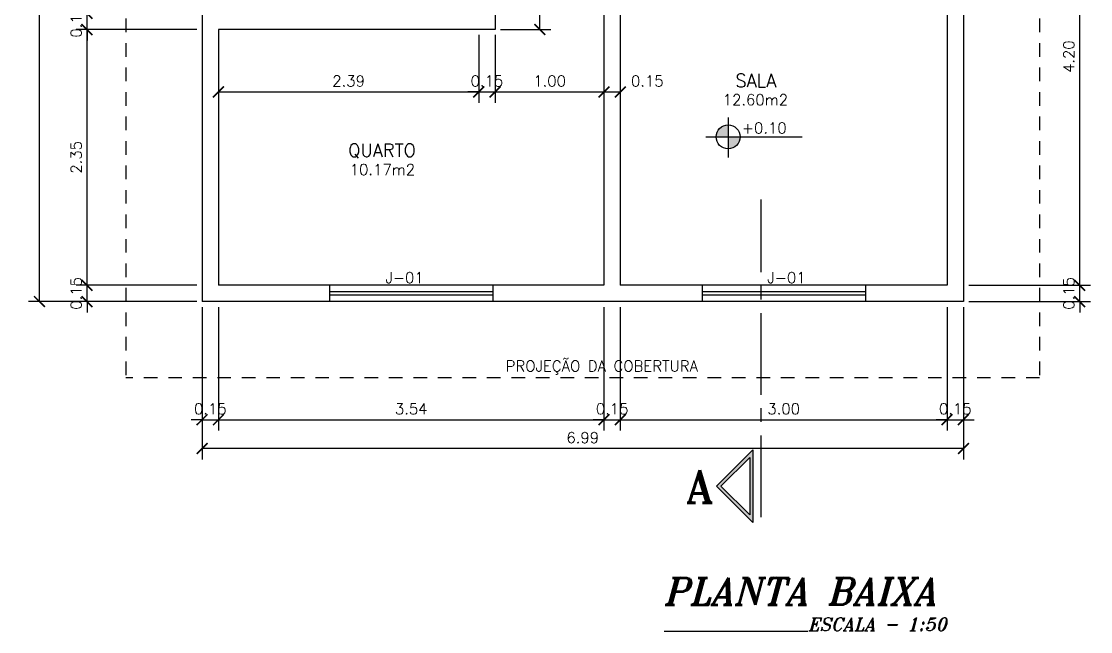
# Model space of a CAD drawing. Extents: x -31.1 to 8.5, y -9.6 to 18.4.
# Drawn here: x -30.48 to -20.66, y -6.22 to -0.61 of the extents above; entities that cross this region are included whole.
import ezdxf

# ---------------------------------------------------------------- set-up
doc = ezdxf.new("R2010")
doc.units = 0
doc.header["$MEASUREMENT"] = 0
doc.linetypes.add('CENTER2', pattern=[1.125, 0.75, -0.125, 0.125, -0.125])
doc.linetypes.add('HIDDEN2', pattern=[0.1875, 0.125, -0.0625])
doc.layers.get('0').update_dxf_attribs({"linetype": 'CONTINUOUS'})
doc.layers.get('DEFPOINTS').update_dxf_attribs({"linetype": 'CONTINUOUS'})
for name, color, linetype in [('COTAS', 1, 'CONTINUOUS'), ('DIVERSOS', 7, 'CONTINUOUS'), ('JANELAS', 2, 'CONTINUOUS'), ('PAREDE', 5, 'CONTINUOUS'), ('PAREDE-BAIXA', 7, 'CONTINUOUS'), ('PROJECAO', 7, 'HIDDEN2'), ('TEXTO0', 7, 'CONTINUOUS'), ('TEXTO1', 2, 'CONTINUOUS'), ('TEXTO2', 6, 'CONTINUOUS')]:
    doc.layers.add(name, color=color, linetype=linetype)
doc.styles.add('ROMANT', font='romant', dxfattribs={"height": 0.6})
doc.styles.add('TEXTO0', font='romans.shx')
doc.styles.add('TEXTO1', font='romant.shx')
doc.dimstyles.get("Standard").update_dxf_attribs({"dimtxt": 0.1, "dimasz": 0.1, "dimexe": 0.1, "dimexo": 0.05, "dimgap": 0.05, "dimtad": 1, "dimzin": 0, "dimdsep": 46, "dimtxsty": 'TEXTO0', "dimblk1": 'ARCHTICK', "dimblk2": 'ARCHTICK', "dimsah": 1, "dimcen": 0.09, "dimclrt": 7, "dimadec": 0, "dimazin": 0, "dimtfac": 1, "dimtdec": 4, "dimtmove": 0, "dimatfit": 3, "dimldrblk": 'ARCHTICK', "dimfxl": 1, "dimtolj": 1, "dimtzin": 0, "dimarcsym": 0})

# ---------------------------------------------------------------- blocks, each defined once
blk = doc.blocks.new('_ARCHTICK')
at = {"color": 0, "linetype": 'ByBlock', "const_width": 0.15}
blk.add_lwpolyline([(-0.5, -0.5), (0.5, 0.5)], dxfattribs=at)
blk = doc.blocks.new('*D5')
at = {"color": 0, "linetype": 'ByBlock', "transparency": 16777216}
for p, q in [((3.1147, 0.8339), (3.1147, -0.3017)), ((3.2647, 0.8339), (3.2647, -0.3017)), ((3.1147, -0.2017), (3.0147, -0.2017)), ((3.1147, -0.2017), (3.2647, -0.2017)), ((3.2647, -0.2017), (3.3647, -0.2017))]:
    blk.add_line(p, q, dxfattribs=at)
at = {"layer": 'DEFPOINTS', "color": 0, "linetype": 'ByBlock', "transparency": 16777216}
for p in [(3.1147, 0.8839), (3.2647, 0.8839), (3.2647, -0.2017)]:
    blk.add_point(p, dxfattribs=at)
at = {"color": 0, "linetype": 'ByBlock', "transparency": 16777216, "xscale": 0.1, "yscale": 0.1, "zscale": 0.1}
blk.add_blockref('_ARCHTICK', (3.1147, -0.2017), dxfattribs=at)
at = {"color": 0, "linetype": 'ByBlock', "transparency": 16777216, "xscale": 0.1, "yscale": 0.1, "zscale": 0.1, "rotation": 180}
blk.add_blockref('_ARCHTICK', (3.2647, -0.2017), dxfattribs=at)
at = {"color": 7, "linetype": 'ByBlock', "transparency": 16777216, "insert": (3.1897, -0.1017), "char_height": 0.1, "attachment_point": 5, "style": 'TEXTO0'}
blk.add_mtext('\\A1;0.15', dxfattribs=at)
blk = doc.blocks.new('*D6')
at = {"color": 0, "linetype": 'ByBlock', "transparency": 16777216}
for p, q in [((6.8047, 0.8339), (6.8047, -0.3017)), ((3.2647, -0.2017), (6.8047, -0.2017))]:
    blk.add_line(p, q, dxfattribs=at)
at = {"layer": 'DEFPOINTS', "color": 0, "linetype": 'ByBlock', "transparency": 16777216}
for p in [(3.2647, 0.8839), (6.8047, 0.8839), (6.8047, -0.2017)]:
    blk.add_point(p, dxfattribs=at)
at = {"color": 0, "linetype": 'ByBlock', "transparency": 16777216, "xscale": 0.1, "yscale": 0.1, "zscale": 0.1, "rotation": 180}
blk.add_blockref('_ARCHTICK', (3.2647, -0.2017), dxfattribs=at)
at = {"color": 0, "linetype": 'ByBlock', "transparency": 16777216, "xscale": 0.1, "yscale": 0.1, "zscale": 0.1}
blk.add_blockref('_ARCHTICK', (6.8047, -0.2017), dxfattribs=at)
at = {"color": 7, "linetype": 'ByBlock', "transparency": 16777216, "insert": (5.0347, -0.1017), "char_height": 0.1, "attachment_point": 5, "style": 'TEXTO0'}
blk.add_mtext('\\A1;3.54', dxfattribs=at)
blk = doc.blocks.new('*D7')
at = {"color": 0, "linetype": 'ByBlock', "transparency": 16777216}
for p, q in [((6.9547, 0.8339), (6.9547, -0.3017)), ((6.8047, -0.2017), (6.7047, -0.2017)), ((6.8047, -0.2017), (6.9547, -0.2017)), ((6.9547, -0.2017), (7.0547, -0.2017))]:
    blk.add_line(p, q, dxfattribs=at)
at = {"layer": 'DEFPOINTS', "color": 0, "linetype": 'ByBlock', "transparency": 16777216}
for p in [(6.8047, 0.8839), (6.9547, 0.8839), (6.9547, -0.2017)]:
    blk.add_point(p, dxfattribs=at)
at = {"color": 0, "linetype": 'ByBlock', "transparency": 16777216, "xscale": 0.1, "yscale": 0.1, "zscale": 0.1}
blk.add_blockref('_ARCHTICK', (6.8047, -0.2017), dxfattribs=at)
at = {"color": 0, "linetype": 'ByBlock', "transparency": 16777216, "xscale": 0.1, "yscale": 0.1, "zscale": 0.1, "rotation": 180}
blk.add_blockref('_ARCHTICK', (6.9547, -0.2017), dxfattribs=at)
at = {"color": 7, "linetype": 'ByBlock', "transparency": 16777216, "insert": (6.8797, -0.1017), "char_height": 0.1, "attachment_point": 5, "style": 'TEXTO0'}
blk.add_mtext('\\A1;0.15', dxfattribs=at)
blk = doc.blocks.new('*D8')
at = {"color": 0, "linetype": 'ByBlock', "transparency": 16777216}
for p, q in [((9.9547, 0.8339), (9.9547, -0.3017)), ((6.9547, -0.2017), (9.9547, -0.2017))]:
    blk.add_line(p, q, dxfattribs=at)
at = {"layer": 'DEFPOINTS', "color": 0, "linetype": 'ByBlock', "transparency": 16777216}
for p in [(6.9547, 0.8839), (9.9547, 0.8839), (9.9547, -0.2017)]:
    blk.add_point(p, dxfattribs=at)
at = {"color": 0, "linetype": 'ByBlock', "transparency": 16777216, "xscale": 0.1, "yscale": 0.1, "zscale": 0.1, "rotation": 180}
blk.add_blockref('_ARCHTICK', (6.9547, -0.2017), dxfattribs=at)
at = {"color": 0, "linetype": 'ByBlock', "transparency": 16777216, "xscale": 0.1, "yscale": 0.1, "zscale": 0.1}
blk.add_blockref('_ARCHTICK', (9.9547, -0.2017), dxfattribs=at)
at = {"color": 7, "linetype": 'ByBlock', "transparency": 16777216, "insert": (8.4547, -0.1017), "char_height": 0.1, "attachment_point": 5, "style": 'TEXTO0'}
blk.add_mtext('\\A1;3.00', dxfattribs=at)
blk = doc.blocks.new('*D9')
at = {"color": 0, "linetype": 'ByBlock', "transparency": 16777216}
for p, q in [((10.1047, 0.8339), (10.1047, -0.3017)), ((9.9547, -0.2017), (9.8547, -0.2017)), ((9.9547, -0.2017), (10.1047, -0.2017)), ((10.1047, -0.2017), (10.2047, -0.2017))]:
    blk.add_line(p, q, dxfattribs=at)
at = {"layer": 'DEFPOINTS', "color": 0, "linetype": 'ByBlock', "transparency": 16777216}
for p in [(9.9547, 0.8839), (10.1047, 0.8839), (10.1047, -0.2017)]:
    blk.add_point(p, dxfattribs=at)
at = {"color": 0, "linetype": 'ByBlock', "transparency": 16777216, "xscale": 0.1, "yscale": 0.1, "zscale": 0.1}
blk.add_blockref('_ARCHTICK', (9.9547, -0.2017), dxfattribs=at)
at = {"color": 0, "linetype": 'ByBlock', "transparency": 16777216, "xscale": 0.1, "yscale": 0.1, "zscale": 0.1, "rotation": 180}
blk.add_blockref('_ARCHTICK', (10.1047, -0.2017), dxfattribs=at)
at = {"color": 7, "linetype": 'ByBlock', "transparency": 16777216, "insert": (10.0297, -0.1017), "char_height": 0.1, "attachment_point": 5, "style": 'TEXTO0'}
blk.add_mtext('\\A1;0.15', dxfattribs=at)
blk = doc.blocks.new('*D10')
at = {"color": 0, "linetype": 'ByBlock', "transparency": 16777216}
for p, q in [((3.1147, 0.8339), (3.1147, -0.5662)), ((10.1047, 0.8339), (10.1047, -0.5662)), ((10.1047, -0.4662), (3.1147, -0.4662))]:
    blk.add_line(p, q, dxfattribs=at)
at = {"layer": 'DEFPOINTS', "color": 0, "linetype": 'ByBlock', "transparency": 16777216}
for p in [(3.1147, 0.8839), (10.1047, 0.8839), (3.1147, -0.4662)]:
    blk.add_point(p, dxfattribs=at)
at = {"color": 0, "linetype": 'ByBlock', "transparency": 16777216, "xscale": 0.1, "yscale": 0.1, "zscale": 0.1, "rotation": 180}
blk.add_blockref('_ARCHTICK', (3.1147, -0.4662), dxfattribs=at)
at = {"color": 0, "linetype": 'ByBlock', "transparency": 16777216, "xscale": 0.1, "yscale": 0.1, "zscale": 0.1}
blk.add_blockref('_ARCHTICK', (10.1047, -0.4662), dxfattribs=at)
at = {"color": 7, "linetype": 'ByBlock', "transparency": 16777216, "insert": (6.6097, -0.3662), "char_height": 0.1, "attachment_point": 5, "style": 'TEXTO0'}
blk.add_mtext('\\A1;6.99', dxfattribs=at)
blk = doc.blocks.new('*D11')
at = {"color": 0, "linetype": 'ByBlock', "transparency": 16777216}
for p, q in [((2.0578, 1.0339), (2.0578, 1.1339)), ((3.0647, 1.0339), (1.9578, 1.0339)), ((2.0578, 0.8839), (2.0578, 1.0339)), ((3.0647, 0.8839), (1.9578, 0.8839)), ((2.0578, 0.8839), (2.0578, 0.7839))]:
    blk.add_line(p, q, dxfattribs=at)
at = {"layer": 'DEFPOINTS', "color": 0, "linetype": 'ByBlock', "transparency": 16777216}
for p in [(2.0578, 1.0339), (3.1147, 1.0339), (3.1147, 0.8839)]:
    blk.add_point(p, dxfattribs=at)
at = {"color": 0, "linetype": 'ByBlock', "transparency": 16777216, "xscale": 0.1, "yscale": 0.1, "zscale": 0.1}
for p, rotation in [((2.0578, 1.0339), 270), ((2.0578, 0.8839), 90)]:
    blk.add_blockref('_ARCHTICK', p, dxfattribs=dict(at, rotation=rotation))
at = {"color": 7, "linetype": 'ByBlock', "transparency": 16777216, "insert": (1.9578, 0.9589), "char_height": 0.1, "attachment_point": 5, "rotation": 90, "style": 'TEXTO0'}
blk.add_mtext('\\A1;0.15', dxfattribs=at)
blk = doc.blocks.new('*D12')
at = {"color": 0, "linetype": 'ByBlock', "transparency": 16777216}
for p, q in [((3.0647, 3.3839), (1.9578, 3.3839)), ((2.0578, 1.0339), (2.0578, 3.3839))]:
    blk.add_line(p, q, dxfattribs=at)
at = {"layer": 'DEFPOINTS', "color": 0, "linetype": 'ByBlock', "transparency": 16777216}
for p in [(2.0578, 3.3839), (3.1147, 3.3839), (3.1147, 1.0339)]:
    blk.add_point(p, dxfattribs=at)
at = {"color": 0, "linetype": 'ByBlock', "transparency": 16777216, "xscale": 0.1, "yscale": 0.1, "zscale": 0.1}
for p, rotation in [((2.0578, 3.3839), 90), ((2.0578, 1.0339), 270)]:
    blk.add_blockref('_ARCHTICK', p, dxfattribs=dict(at, rotation=rotation))
at = {"color": 7, "linetype": 'ByBlock', "transparency": 16777216, "insert": (1.9578, 2.2089), "char_height": 0.1, "attachment_point": 5, "rotation": 90, "style": 'TEXTO0'}
blk.add_mtext('\\A1;2.35', dxfattribs=at)
blk = doc.blocks.new('*D13')
at = {"color": 0, "linetype": 'ByBlock', "transparency": 16777216}
for p, q in [((2.0578, 3.5339), (2.0578, 3.6339)), ((3.0647, 3.5339), (1.9578, 3.5339)), ((2.0578, 3.3839), (2.0578, 3.5339)), ((2.0578, 3.3839), (2.0578, 3.2839))]:
    blk.add_line(p, q, dxfattribs=at)
at = {"layer": 'DEFPOINTS', "color": 0, "linetype": 'ByBlock', "transparency": 16777216}
for p in [(2.0578, 3.5339), (3.1147, 3.5339), (3.1147, 3.3839)]:
    blk.add_point(p, dxfattribs=at)
at = {"color": 0, "linetype": 'ByBlock', "transparency": 16777216, "xscale": 0.1, "yscale": 0.1, "zscale": 0.1}
for p, rotation in [((2.0578, 3.5339), 270), ((2.0578, 3.3839), 90)]:
    blk.add_blockref('_ARCHTICK', p, dxfattribs=dict(at, rotation=rotation))
at = {"color": 7, "linetype": 'ByBlock', "transparency": 16777216, "insert": (1.9578, 3.4589), "char_height": 0.1, "attachment_point": 5, "rotation": 90, "style": 'TEXTO0'}
blk.add_mtext('\\A1;0.15', dxfattribs=at)
blk = doc.blocks.new('*D20')
at = {"color": 0, "linetype": 'ByBlock', "transparency": 16777216}
for p, q in [((3.0647, 10.8839), (1.5209, 10.8839)), ((1.6209, 0.8839), (1.6209, 10.8839)), ((3.0647, 0.8839), (1.5209, 0.8839))]:
    blk.add_line(p, q, dxfattribs=at)
at = {"layer": 'DEFPOINTS', "color": 0, "linetype": 'ByBlock', "transparency": 16777216}
for p in [(1.6209, 10.8839), (3.1147, 10.8839), (3.1147, 0.8839)]:
    blk.add_point(p, dxfattribs=at)
at = {"color": 0, "linetype": 'ByBlock', "transparency": 16777216, "xscale": 0.1, "yscale": 0.1, "zscale": 0.1}
for p, rotation in [((1.6209, 10.8839), 90), ((1.6209, 0.8839), 270)]:
    blk.add_blockref('_ARCHTICK', p, dxfattribs=dict(at, rotation=rotation))
at = {"color": 7, "linetype": 'ByBlock', "transparency": 16777216, "insert": (1.5209, 5.8839), "char_height": 0.1, "attachment_point": 5, "rotation": 90, "style": 'TEXTO0'}
blk.add_mtext('\\A1;10.00', dxfattribs=at)
blk = doc.blocks.new('*D21')
at = {"color": 0, "linetype": 'ByBlock', "transparency": 16777216}
for p, q in [((11.1727, 1.0339), (11.1727, 1.1339)), ((10.1547, 1.0339), (11.2727, 1.0339)), ((11.1727, 0.8839), (11.1727, 1.0339)), ((10.1547, 0.8839), (11.2727, 0.8839)), ((11.1727, 0.8839), (11.1727, 0.7839))]:
    blk.add_line(p, q, dxfattribs=at)
at = {"layer": 'DEFPOINTS', "color": 0, "linetype": 'ByBlock', "transparency": 16777216}
for p in [(10.1047, 1.0339), (11.1727, 1.0339), (10.1047, 0.8839)]:
    blk.add_point(p, dxfattribs=at)
at = {"color": 0, "linetype": 'ByBlock', "transparency": 16777216, "xscale": 0.1, "yscale": 0.1, "zscale": 0.1}
for p, rotation in [((11.1727, 1.0339), 270), ((11.1727, 0.8839), 90)]:
    blk.add_blockref('_ARCHTICK', p, dxfattribs=dict(at, rotation=rotation))
at = {"color": 7, "linetype": 'ByBlock', "transparency": 16777216, "insert": (11.0727, 0.9589), "char_height": 0.1, "attachment_point": 5, "rotation": 90, "style": 'TEXTO0'}
blk.add_mtext('\\A1;0.15', dxfattribs=at)
blk = doc.blocks.new('*D22')
at = {"color": 0, "linetype": 'ByBlock', "transparency": 16777216}
for p, q in [((10.1547, 5.2339), (11.2727, 5.2339)), ((11.1727, 1.0339), (11.1727, 5.2339))]:
    blk.add_line(p, q, dxfattribs=at)
at = {"layer": 'DEFPOINTS', "color": 0, "linetype": 'ByBlock', "transparency": 16777216}
for p in [(10.1047, 5.2339), (11.1727, 5.2339), (10.1047, 1.0339)]:
    blk.add_point(p, dxfattribs=at)
at = {"color": 0, "linetype": 'ByBlock', "transparency": 16777216, "xscale": 0.1, "yscale": 0.1, "zscale": 0.1}
for p, rotation in [((11.1727, 5.2339), 90), ((11.1727, 1.0339), 270)]:
    blk.add_blockref('_ARCHTICK', p, dxfattribs=dict(at, rotation=rotation))
at = {"color": 7, "linetype": 'ByBlock', "transparency": 16777216, "insert": (11.0727, 3.1339), "char_height": 0.1, "attachment_point": 5, "rotation": 90, "style": 'TEXTO0'}
blk.add_mtext('\\A1;4.20', dxfattribs=at)
blk = doc.blocks.new('*D31')
at = {"color": 0, "linetype": 'ByBlock', "transparency": 16777216}
for p, q in [((5.6547, 3.3339), (5.6547, 2.7106)), ((3.2647, 2.8692), (3.2647, 2.7106)), ((3.2647, 2.8106), (5.6547, 2.8106))]:
    blk.add_line(p, q, dxfattribs=at)
at = {"layer": 'DEFPOINTS', "color": 0, "linetype": 'ByBlock', "transparency": 16777216}
for p in [(5.6547, 3.3839), (3.2647, 2.9192), (5.6547, 2.8106)]:
    blk.add_point(p, dxfattribs=at)
at = {"color": 0, "linetype": 'ByBlock', "transparency": 16777216, "xscale": 0.1, "yscale": 0.1, "zscale": 0.1, "rotation": 180}
blk.add_blockref('_ARCHTICK', (3.2647, 2.8106), dxfattribs=at)
at = {"color": 0, "linetype": 'ByBlock', "transparency": 16777216, "xscale": 0.1, "yscale": 0.1, "zscale": 0.1}
blk.add_blockref('_ARCHTICK', (5.6547, 2.8106), dxfattribs=at)
at = {"color": 7, "linetype": 'ByBlock', "transparency": 16777216, "insert": (4.4597, 2.9106), "char_height": 0.1, "attachment_point": 5, "style": 'TEXTO0'}
blk.add_mtext('\\A1;2.39', dxfattribs=at)
blk = doc.blocks.new('*D32')
at = {"color": 0, "linetype": 'ByBlock', "transparency": 16777216}
for p, q in [((5.8047, 3.3339), (5.8047, 2.7106)), ((5.6547, 2.8106), (5.5547, 2.8106)), ((5.6547, 2.8106), (5.8047, 2.8106)), ((5.8047, 2.8106), (5.9047, 2.8106))]:
    blk.add_line(p, q, dxfattribs=at)
at = {"layer": 'DEFPOINTS', "color": 0, "linetype": 'ByBlock', "transparency": 16777216}
for p in [(5.6547, 3.3839), (5.8047, 3.3839), (5.8047, 2.8106)]:
    blk.add_point(p, dxfattribs=at)
at = {"color": 0, "linetype": 'ByBlock', "transparency": 16777216, "xscale": 0.1, "yscale": 0.1, "zscale": 0.1}
blk.add_blockref('_ARCHTICK', (5.6547, 2.8106), dxfattribs=at)
at = {"color": 0, "linetype": 'ByBlock', "transparency": 16777216, "xscale": 0.1, "yscale": 0.1, "zscale": 0.1, "rotation": 180}
blk.add_blockref('_ARCHTICK', (5.8047, 2.8106), dxfattribs=at)
at = {"color": 7, "linetype": 'ByBlock', "transparency": 16777216, "insert": (5.7297, 2.9106), "char_height": 0.1, "attachment_point": 5, "style": 'TEXTO0'}
blk.add_mtext('\\A1;0.15', dxfattribs=at)
blk = doc.blocks.new('*D33')
at = {"color": 0, "linetype": 'ByBlock', "transparency": 16777216}
for p, q in [((5.8047, 2.8106), (6.8047, 2.8106)), ((6.8047, 2.7932), (6.8047, 2.7106))]:
    blk.add_line(p, q, dxfattribs=at)
at = {"layer": 'DEFPOINTS', "color": 0, "linetype": 'ByBlock', "transparency": 16777216}
for p in [(5.8047, 3.3839), (6.8047, 2.8432), (6.8047, 2.8106)]:
    blk.add_point(p, dxfattribs=at)
at = {"color": 0, "linetype": 'ByBlock', "transparency": 16777216, "xscale": 0.1, "yscale": 0.1, "zscale": 0.1, "rotation": 180}
blk.add_blockref('_ARCHTICK', (5.8047, 2.8106), dxfattribs=at)
at = {"color": 0, "linetype": 'ByBlock', "transparency": 16777216, "xscale": 0.1, "yscale": 0.1, "zscale": 0.1}
blk.add_blockref('_ARCHTICK', (6.8047, 2.8106), dxfattribs=at)
at = {"color": 7, "linetype": 'ByBlock', "transparency": 16777216, "insert": (6.3047, 2.9106), "char_height": 0.1, "attachment_point": 5, "style": 'TEXTO0'}
blk.add_mtext('\\A1;1.00', dxfattribs=at)
blk = doc.blocks.new('*D34')
at = {"color": 0, "linetype": 'ByBlock', "transparency": 16777216}
for p, q in [((6.8047, 2.8106), (6.9547, 2.8106)), ((6.9547, 2.7932), (6.9547, 2.7106))]:
    blk.add_line(p, q, dxfattribs=at)
at = {"layer": 'DEFPOINTS', "color": 0, "linetype": 'ByBlock', "transparency": 16777216}
for p in [(6.8047, 2.8432), (6.9547, 2.8432), (6.9547, 2.8106)]:
    blk.add_point(p, dxfattribs=at)
at = {"color": 0, "linetype": 'ByBlock', "transparency": 16777216, "xscale": 0.1, "yscale": 0.1, "zscale": 0.1, "rotation": 180}
blk.add_blockref('_ARCHTICK', (6.8047, 2.8106), dxfattribs=at)
at = {"color": 0, "linetype": 'ByBlock', "transparency": 16777216, "xscale": 0.1, "yscale": 0.1, "zscale": 0.1}
blk.add_blockref('_ARCHTICK', (6.9547, 2.8106), dxfattribs=at)
at = {"color": 7, "linetype": 'ByBlock', "transparency": 16777216, "insert": (7.2021, 2.9106), "char_height": 0.1, "attachment_point": 5, "style": 'TEXTO0'}
blk.add_mtext('\\A1;0.15', dxfattribs=at)
blk = doc.blocks.new('*D35')
at = {"color": 0, "linetype": 'ByBlock', "transparency": 16777216}
for p, q in [((5.8547, 5.2339), (6.3161, 5.2339)), ((6.2161, 3.3839), (6.2161, 5.2339)), ((5.8547, 3.3839), (6.3161, 3.3839))]:
    blk.add_line(p, q, dxfattribs=at)
at = {"layer": 'DEFPOINTS', "color": 0, "linetype": 'ByBlock', "transparency": 16777216}
for p in [(5.8047, 5.2339), (6.2161, 5.2339), (5.8047, 3.3839)]:
    blk.add_point(p, dxfattribs=at)
at = {"color": 0, "linetype": 'ByBlock', "transparency": 16777216, "xscale": 0.1, "yscale": 0.1, "zscale": 0.1}
for p, rotation in [((6.2161, 5.2339), 90), ((6.2161, 3.3839), 270)]:
    blk.add_blockref('_ARCHTICK', p, dxfattribs=dict(at, rotation=rotation))
at = {"color": 7, "linetype": 'ByBlock', "transparency": 16777216, "insert": (6.1161, 4.3089), "char_height": 0.1, "attachment_point": 5, "rotation": 90, "style": 'TEXTO0'}
blk.add_mtext('\\A1;1.85', dxfattribs=at)

msp = doc.modelspace()

# ---------------------------------------------------------------- hatches: boundary and pattern name
at = {"layer": 'DIVERSOS', "linetype": 'Continuous'}
h = msp.add_hatch(color=256, dxfattribs=at)
h.paths.add_polyline_path([(-23.7655, -5.2174), (-23.7655, -4.549), (-24.0998, -4.8832)])
h.paths.add_polyline_path([(-24.0587, -4.8832), (-23.7945, -4.6191), (-23.7945, -5.1473)], flags=16)
at = {"layer": 'TEXTO0'}
h = msp.add_hatch(color=256, dxfattribs=at)
h.paths.add_polyline_path([(-23.9923, -1.6729), (-23.9923, -1.5626, 0.414214), (-24.1025, -1.6729)])
h.paths.add_polyline_path([(-23.9923, -1.6729), (-23.9923, -1.7832, 0.414214), (-23.882, -1.6729)])

# ---------------------------------------------------------------- linework, layer by layer
at = {"layer": 'DIVERSOS'}
for points in [[(-23.7655, -5.2174), (-24.0998, -4.8832), (-23.7655, -4.549)], [(-23.7945, -5.1473), (-24.0587, -4.8832), (-23.7945, -4.6191)]]:
    msp.add_lwpolyline(points, close=True, dxfattribs=at)
at = {"layer": 'JANELAS'}
for p, q in [((-26.1523, -3.0965), (-27.6523, -3.0965)), ((-26.1523, -3.1265), (-27.6523, -3.1265)), ((-22.7323, -3.0965), (-24.2323, -3.0965)), ((-22.7323, -3.1265), (-24.2323, -3.1265))]:
    msp.add_line(p, q, dxfattribs=at)
at = {"layer": 'PAREDE'}
for p, q in [((-26.1323, 1.1635), (-26.1323, -0.6865)), ((-25.1323, 1.1635), (-25.1323, -3.0365)), ((-24.9823, 1.1635), (-24.9823, -3.0365)), ((-21.9823, 0.1635), (-21.9823, -3.0365)), ((-21.8323, 0.1635), (-21.8323, -3.1865)), ((-28.8223, 0.0635), (-28.8223, -3.1865)), ((-26.1323, -0.6865), (-28.6723, -0.6865)), ((-28.6723, -0.6865), (-28.6723, -3.0365)), ((-27.6523, -3.0365), (-28.6723, -3.0365)), ((-27.6523, -3.0365), (-27.6523, -3.1865)), ((-25.1323, -3.0365), (-26.1523, -3.0365)), ((-26.1523, -3.0365), (-26.1523, -3.1865)), ((-24.2323, -3.0365), (-24.9823, -3.0365)), ((-24.2323, -3.0365), (-24.2323, -3.1865)), ((-21.9823, -3.0365), (-22.7323, -3.0365)), ((-22.7323, -3.0365), (-22.7323, -3.1865)), ((-27.6523, -3.1865), (-28.8223, -3.1865)), ((-24.2323, -3.1865), (-26.1523, -3.1865)), ((-21.8323, -3.1865), (-22.7323, -3.1865))]:
    msp.add_line(p, q, dxfattribs=at)
at = {"layer": 'PAREDE', "linetype": 'CENTER2'}
msp.add_line((-23.6901, -5.1672), (-23.6901, -2.247), dxfattribs=at)
at = {"layer": 'PAREDE-BAIXA'}
for p, q in [((-26.1523, -3.0365), (-27.6523, -3.0365)), ((-22.7323, -3.0365), (-24.2323, -3.0365)), ((-26.1523, -3.1865), (-27.6523, -3.1865)), ((-22.7323, -3.1865), (-24.2323, -3.1865))]:
    msp.add_line(p, q, dxfattribs=at)
at = {"layer": 'PROJECAO'}
for p, q in [((-29.5223, 7.5135), (-29.5223, -3.8865)), ((-21.1323, 7.5135), (-21.1323, -3.8865)), ((-21.1323, -3.8865), (-29.5223, -3.8865))]:
    msp.add_line(p, q, dxfattribs=at)
at = {"layer": 'TEXTO0'}
for p, q in [((-23.9923, -1.4943), (-23.9923, -1.8634)), ((-24.1974, -1.6729), (-23.3123, -1.6729)), ((-23.2609, -6.2195), (-24.5801, -6.2195))]:
    msp.add_line(p, q, dxfattribs=at)
msp.add_circle((-23.9923, -1.6729), 0.1103, dxfattribs=at)

# ---------------------------------------------------------------- texts
at = {"layer": 'DIVERSOS', "style": 'ROMANT'}
msp.add_text('A', height=0.3, dxfattribs=at).set_placement((-24.3823, -5.0361))
at = {"layer": 'TEXTO0', "style": 'TEXTO0'}
for s, p in [('12.60m2', (-24.0424, -1.382)), ('+0.10', (-23.8663, -1.6414)), ('10.17m2', (-27.4666, -2.0236)), ('PROJEÇÃO DA COBERTURA', (-26.0348, -3.8292))]:
    msp.add_text(s, height=0.1, dxfattribs=at).set_placement(p)
at = {"layer": 'TEXTO0', "style": 'TEXTO1', "oblique": 15}
msp.add_text('ESCALA - 1:50', height=0.12, dxfattribs=at).set_placement((-23.2609, -6.2123))
at = {"layer": 'TEXTO1', "style": 'TEXTO0'}
for s, height, p in [('SALA', 0.12, (-23.9263, -1.2149)), ('QUARTO', 0.12, (-27.4815, -1.8559)), ('J-01', 0.1, (-27.1389, -3.017)), ('J-01', 0.1, (-23.6331, -3.017))]:
    msp.add_text(s, height=height, dxfattribs=at).set_placement(p)
at = {"layer": 'TEXTO2', "style": 'TEXTO1', "oblique": 15}
msp.add_text('PLANTA BAIXA', height=0.25, dxfattribs=at).set_placement((-24.5908, -5.9738))

# ---------------------------------------------------------------- dimensions: what is measured, and where the dimension line sits
at = {"layer": 'COTAS'}
for base, p1, p2, override, picture, middle in [((-30.3161, 6.8135), (-28.8223, -3.1865), (-28.8223, 6.8135), {"dimtix": 1}, '*D20', (-30.4161, 1.8135)), ((-25.7209, 1.1635), (-26.1323, -0.6865), (-26.1323, 1.1635), {"dimtix": 1}, '*D35', (-25.8209, 0.2385)), ((-20.7643, 1.1635), (-21.8323, -3.0365), (-21.8323, 1.1635), {"dimse1": 1, "dimtix": 1, "dimtmove": 1}, '*D22', (-20.8643, -0.9365)), ((-29.8792, -0.5365), (-28.8223, -0.6865), (-28.8223, -0.5365), {"dimse1": 1, "dimtix": 1, "dimtmove": 1}, '*D13', (-29.9792, -0.6115)), ((-29.8792, -0.6865), (-28.8223, -3.0365), (-28.8223, -0.6865), {"dimse1": 1, "dimtix": 1, "dimtmove": 1}, '*D12', (-29.9792, -1.8615)), ((-29.8792, -3.0365), (-28.8223, -3.1865), (-28.8223, -3.0365), {"dimtix": 1}, '*D11', (-29.9792, -3.1115)), ((-20.7643, -3.0365), (-21.8323, -3.1865), (-21.8323, -3.0365), {"dimtix": 1}, '*D21', (-20.8643, -3.1115))]:
    dim = msp.add_linear_dim(base=base, p1=p1, p2=p2, angle=90, dimstyle='STANDARD', override=override, dxfattribs=at)
    dim.commit()
    dim.dimension.update_dxf_attribs({"geometry": picture, "text_midpoint": middle, "insert": (-31.937, -4.0704)})
for base, p1, p2, override, picture, middle in [((-26.2823, -1.2598), (-28.6723, -1.1513), (-26.2823, -0.6865), {"dimtix": 1}, '*D31', (-27.4773, -1.1598)), ((-26.1323, -1.2598), (-26.2823, -0.6865), (-26.1323, -0.6865), {"dimse1": 1, "dimtix": 1, "dimtmove": 1}, '*D32', (-26.2073, -1.1598)), ((-25.1323, -1.2598), (-26.1323, -0.6865), (-25.1323, -1.2273), {"dimse1": 1, "dimtix": 1, "dimtmove": 1}, '*D33', (-25.6323, -1.1598)), ((-28.6723, -4.2721), (-28.8223, -3.1865), (-28.6723, -3.1865), {"dimtix": 1}, '*D5', (-28.7473, -4.1721)), ((-28.8223, -4.5367), (-21.8323, -3.1865), (-28.8223, -3.1865), {"dimtix": 1}, '*D10', (-25.3273, -4.4367)), ((-25.1323, -4.2721), (-28.6723, -3.1865), (-25.1323, -3.1865), {"dimse1": 1, "dimtix": 1, "dimtmove": 1}, '*D6', (-26.9023, -4.1721)), ((-24.9823, -4.2721), (-25.1323, -3.1865), (-24.9823, -3.1865), {"dimse1": 1, "dimtix": 1, "dimtmove": 1}, '*D7', (-25.0573, -4.1721)), ((-21.9823, -4.2721), (-24.9823, -3.1865), (-21.9823, -3.1865), {"dimse1": 1, "dimtix": 1, "dimtmove": 1}, '*D8', (-23.4823, -4.1721)), ((-21.8323, -4.2721), (-21.9823, -3.1865), (-21.8323, -3.1865), {"dimse1": 1, "dimtix": 1, "dimtmove": 1}, '*D9', (-21.9073, -4.1721))]:
    dim = msp.add_linear_dim(base=base, p1=p1, p2=p2, dimstyle='STANDARD', override=override, dxfattribs=at)
    dim.commit()
    dim.dimension.update_dxf_attribs({"geometry": picture, "text_midpoint": middle, "insert": (-31.937, -4.0704)})
dim = msp.add_linear_dim(base=(-24.9823, -1.2598), p1=(-25.1323, -1.2273), p2=(-24.9823, -1.2273), dimstyle='STANDARD', override={"dimse1": 1, "dimtix": 1, "dimtmove": 1}, dxfattribs=at)
dim.commit()
dim.dimension.update_dxf_attribs({"geometry": '*D34', "text_midpoint": (-24.7349, -1.1598), "dimtype": 160, "insert": (-31.937, -4.0704)})

doc.saveas('drawing.dxf')
